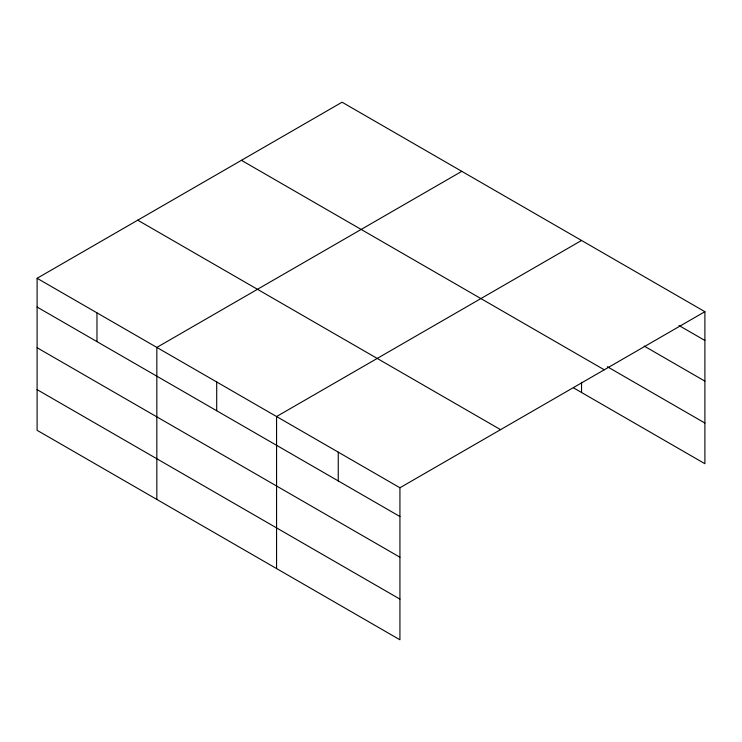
<?xml version="1.0" encoding="UTF-8"?>
<svg xmlns="http://www.w3.org/2000/svg" width="742" height="742" viewBox="0 0 742 742"><rect width="100%" height="100%" fill="white"/><g stroke="black" fill="none" stroke-linecap="round" stroke-linejoin="round"><path stroke-width="1.11" d="M573.557 387.88L704.9 463.713L704.9 311.686L342.071 102.21L37.1 278.287L37.1 430.314L399.929 639.789L399.929 487.763L37.1 278.287M461.802 171.337L156.831 347.414L156.831 499.44M581.543 240.464L276.571 416.54L276.571 568.567M399.929 487.763L704.9 311.686M679.032 325.534L704.9 340.467M644.214 346.097L704.9 381.138M607.401 366.752L704.9 423.042M241.428 160.318L604.257 369.794M137.743 220.179L500.572 429.655M37.1 307.058L399.929 516.534M37.1 347.729L399.929 557.214M37.1 389.633L399.929 599.119M581.543 382.325L581.543 392.49M338.25 452.147L338.25 480.927M216.701 381.972L216.701 410.753M96.97 312.846L96.97 341.626"/></g></svg>
